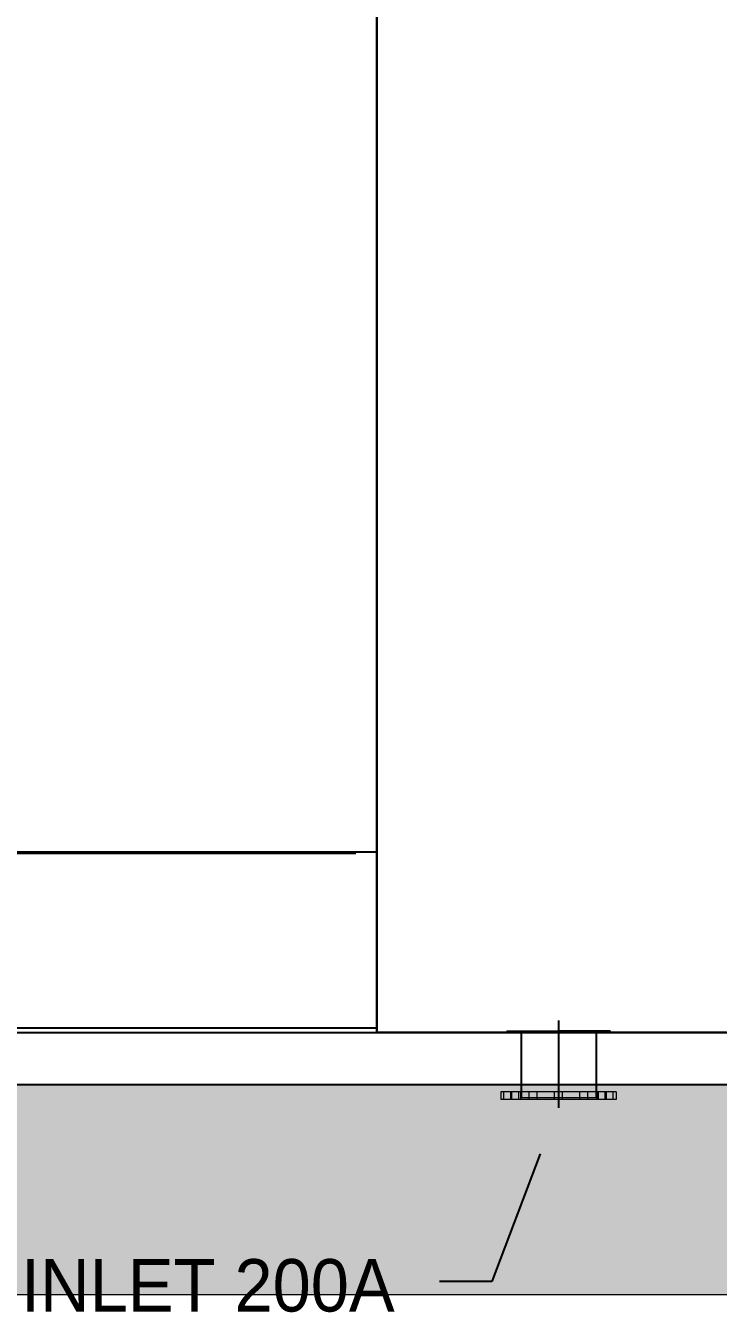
# Model space of a CAD drawing. Header units: millimetres. Extents: x 1817 to 34080, y 1746 to 24560.
# Drawn here: x 14157 to 16139, y 8907 to 12588 of the extents above; entities that cross this region are included whole.
import ezdxf
from ezdxf import colors
from ezdxf.entities.mleader import LeaderData, LeaderLine
from ezdxf.enums import TextEntityAlignment as Align
from ezdxf.math import Vec2, Vec3

# ---------------------------------------------------------------- set-up
doc = ezdxf.new("R2010")
doc.units = ezdxf.units.MM
doc.linetypes.add('CENTER', pattern=[2, 1.25, -0.25, 0.25, -0.25])
for name, color, linetype in [('center', 1, 'CENTER'), ('냉각탑_dim', 1, 'Continuous'), ('냉각탑_text', 3, 'Continuous'), ('냉각탑_찬넬방진', 1, 'Continuous')]:
    doc.layers.add(name, color=color, linetype=linetype)
doc.styles.get("Standard").update_dxf_attribs({"font": 'arial.ttf'})
doc.styles.add('돋움', font='Dotum.ttf')

# ---------------------------------------------------------------- blocks, each defined once
blk = doc.blocks.new('A$C4226346C')
at = {"color": 7, "lineweight": 15}
for p, q in [((23.3, 330), (23.3, 165)), ((45.3, 330), (23.3, 330)), ((23.3, 321.5), (45.3, 321.5)), ((23.3, 302.1), (45.3, 302.1)), ((23.3, 302.1), (45.3, 302.1)), ((23.3, 298.5), (45.3, 298.5)), ((45.3, 330), (45.3, 165)), ((217.1, 312.7), (217.1, 165)), ((220.3, 312.7), (217.1, 312.7)), ((220.3, 312.7), (217.1, 312.7)), ((220.3, 307), (217.1, 307)), ((217.1, 297), (220.3, 297)), ((217.1, 297), (220.3, 297)), ((220.3, 312.7), (220.3, 165)), ((23.3, 279.1), (45.3, 279.1)), ((23.3, 279.1), (45.3, 279.1)), ((45.3, 274), (23.3, 274)), ((28.3, 273), (28.3, 165)), ((45.3, 273), (28.3, 273)), ((220.3, 271), (28.3, 271)), ((217.1, 273), (45.3, 273)), ((217.1, 288), (220.3, 288)), ((217.1, 288), (220.3, 288)), ((220.3, 273), (217.1, 273)), ((220.3, 273), (217.1, 273)), ((217.1, 262.8), (220.3, 262.8)), ((217.1, 262.8), (220.3, 262.8)), ((220.3, 165), (220.3, 273)), ((23.3, 249), (45.3, 249)), ((23.3, 249), (45.3, 249)), ((23.3, 226), (45.3, 226)), ((23.3, 226), (45.3, 226)), ((217.1, 253.8), (220.3, 253.8)), ((217.1, 253.8), (220.3, 253.8)), ((217.1, 203.7), (220.3, 203.7)), ((217.1, 203.7), (220.3, 203.7)), ((217.1, 194.7), (220.3, 194.7)), ((217.1, 194.7), (220.3, 194.7)), ((23.3, 176.5), (45.3, 176.5)), ((23.3, 176.5), (45.3, 176.5)), ((23.3, 165), (23.3, 0)), ((23.3, 153.5), (45.3, 153.5)), ((23.3, 153.5), (45.3, 153.5)), ((28.3, 165), (28.3, 57)), ((28.3, 165), (28.3, 59)), ((45.3, 165), (45.3, 0)), ((217.1, 17.3), (217.1, 165)), ((220.3, 17.3), (220.3, 165)), ((220.3, 57), (220.3, 165)), ((220.3, 59), (220.3, 165)), ((217.1, 135.3), (220.3, 135.3)), ((217.1, 135.3), (220.3, 135.3)), ((217.1, 126.3), (220.3, 126.3)), ((217.1, 126.3), (220.3, 126.3)), ((23.3, 104), (45.3, 104)), ((23.3, 104), (45.3, 104)), ((23.3, 81), (45.3, 81)), ((23.3, 81), (45.3, 81)), ((217.1, 76.2), (220.3, 76.2)), ((217.1, 76.2), (220.3, 76.2)), ((45.3, 56), (23.3, 56)), ((23.3, 50.9), (45.3, 50.9)), ((23.3, 50.9), (45.3, 50.9)), ((220.3, 59), (28.3, 59)), ((45.3, 57), (28.3, 57)), ((217.1, 57), (45.3, 57)), ((217.1, 67.2), (220.3, 67.2)), ((217.1, 67.2), (220.3, 67.2)), ((220.3, 57), (217.1, 57)), ((220.3, 57), (217.1, 57)), ((217.1, 42), (220.3, 42)), ((217.1, 42), (220.3, 42)), ((23.3, 31.5), (45.3, 31.5)), ((23.3, 27.9), (45.3, 27.9)), ((23.3, 27.9), (45.3, 27.9)), ((23.3, 8.5), (45.3, 8.5)), ((217.1, 33), (220.3, 33)), ((217.1, 33), (220.3, 33)), ((220.3, 23), (217.1, 23)), ((220.3, 17.3), (217.1, 17.3)), ((220.3, 17.3), (217.1, 17.3)), ((45.3, 0), (23.3, 0))]:
    blk.add_line(p, q, dxfattribs=at)
at = {"layer": 'center'}
blk.add_line((249.8, 165), (0, 165), dxfattribs=at)
blk = doc.blocks.new('1')
at = {"ltscale": 500}
for p, q in [((15161.9, 9707.8), (15161.9, 13307.8)), ((15161.9, 12915.8), (15161.9, 9712.9)), ((16161.9, 9707.8), (15161.9, 9707.8))]:
    blk.add_line(p, q, dxfattribs=at)
for p, q in [((12761.9, 10221.3), (15101.9, 10221.3)), ((15161.9, 10223.3), (13731.9, 10223.3)), ((12303.9, 9721.3), (15161.9, 9721.3))]:
    blk.add_line(p, q)
at = {"layer": '냉각탑_찬넬방진', "ltscale": 30}
for p, q in [((11363.5, 9708.1), (19361.9, 9707.8)), ((19361.9, 9558.2), (11363.5, 9558.2))]:
    blk.add_line(p, q, dxfattribs=at)
at = {"xscale": -1, "rotation": 270}
blk.add_blockref('A$C4226346C', (15516.9, 9492.6), dxfattribs=at)

msp = doc.modelspace()

# ---------------------------------------------------------------- hatches: boundary and pattern name
h = msp.add_hatch()
h.set_pattern_fill('AR-CONC', color=4)
h.set_pattern_definition([(50, (-316943.46, -192725.35), (182.18467, -15.939086), [19.05, -209.55]), (355, (-316943.46, -192725.35), (-35.24342, 191.056845), [15.24, -167.64058]), (100.451445, (-316928.28, -192726.68), (146.94125, 175.11775), [16.19001, -178.090245]), (46.1842, (-316943.46, -192674.55), (271.07904, -42.04233), [28.575, -314.325]), (96.63556, (-316920.87, -192678.06), (237.40413, 247.42612), [24.28502, -267.1356]), (351.18415, (-316943.46, -192674.55), (237.40413, 247.42612), [22.85997, -251.45973]), (21, (-316918.06, -192687.25), (151.61439, -102.2652), [19.05, -209.55]), (326, (-316918.06, -192687.25), (61.80203, 184.18797), [15.24, -167.64]), (71.451445, (-316905.42, -192695.77), (213.41642, 81.92277), [16.19001, -178.08994]), (37.5, (-316943.46, -192725.35), (3.088603, 84.555039), [0, -165.608, 0, -170.18, 0, -168.275]), (7.5, (-316943.46, -192725.35), (66.819663, 100.180575), [0, -97.028, 0, -161.798, 0, -64.135]), (327.5, (-317000.1, -192725.35), (135.590595, -5.728744), [0, -63.5, 0, -198.12, 0, -262.89]), (317.5, (-317025.5, -192725.35), (148.12918, 25.42649), [0, -82.55, 0, -131.572, 0, -186.69])])
edge = h.paths.add_edge_path()
edge.add_line((11161.5, 8958.1), (19511.4, 8958.1))
edge.add_line((19511.4, 8958.1), (19511.6, 9558.1))
edge.add_line((19511.6, 9558.1), (11011.6, 9558.1))
edge.add_line((11011.6, 9558.1), (11011.4, 8958.1))

# ---------------------------------------------------------------- linework, layer by layer
at = {"lineweight": 5, "elevation": 0}
msp.add_lwpolyline([(11011.5, 8958.1), (19511.5, 8958.1), (19511.5, 9558.1), (11011.5, 9558.1)], close=True, dxfattribs=at)

# ---------------------------------------------------------------- block references
msp.add_blockref('1', (0, 0))

# ---------------------------------------------------------------- texts
at = {"layer": '냉각탑_text', "style": '돋움'}
msp.add_text('Water INLET 200A', height=150, dxfattribs=at).set_placement((13566.1, 8984.4, 0), align=Align.MIDDLE_LEFT)

# ---------------------------------------------------------------- leaders
at = {"layer": '냉각탑_dim'}
ml = msp.add_multileader_mtext('Standard', dxfattribs=at)
ml.set_content('')
ml.set_leader_properties(color=256)
ml.build(insert=Vec2(0, 0))
ml.multileader.update_dxf_attribs({"text_right_attachment_type": 6, "dogleg_length": 5, "arrow_head_size": 150, "scale": 30})
ctx = ml.context
ctx.base_point, ctx.scale, ctx.char_height, ctx.arrow_head_size, ctx.landing_gap_size, ctx.plane_origin, ctx.plane_x_axis, ctx.plane_y_axis = Vec3(15341, 8995.5), 30, 5.4, 150, 2.7, Vec3(15762.2, 9701), Vec3(-1, 0), Vec3(0, -1)
ctx.right_attachment = 6
notes = []
notes.append((ctx, [(0, (1, 1, 0), (15491, 8995.5), (-1, 0), 150, [(0, [(15681.9, 9501)], 0, [])])]))
ctx.mtext, ml.multileader.dxf.content_type = None, 0
for ctx, leaders in notes:
    for number, flags, end, landing, length, lines in leaders:
        leader = LeaderData()
        leader.index, (leader.has_last_leader_line, leader.has_dogleg_vector, leader.attachment_direction) = number, flags
        leader.last_leader_point, leader.dogleg_vector, leader.dogleg_length = Vec3(end), Vec3(landing), length
        for number, points, colour, breaks in lines:
            line = LeaderLine()
            line.index, line.vertices, line.color, line.breaks = number, Vec3.list(points), colors.encode_raw_color(colour), breaks
            leader.lines.append(line)
        ctx.leaders.append(leader)

doc.saveas('drawing.dxf')
